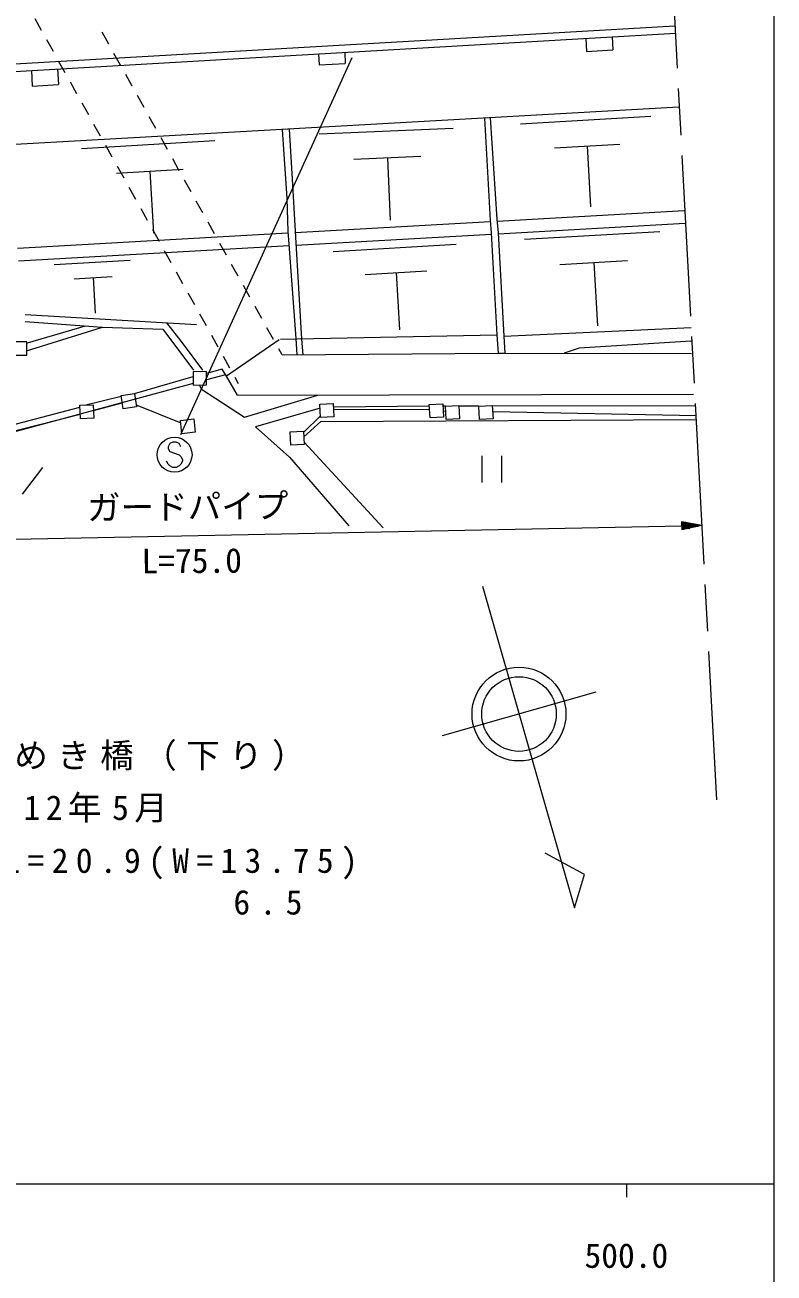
# Model space of a CAD drawing. Units: millimetres, scale not verified. Extents: x 40000 to 680000, y 20000 to 380000.
# Drawn here: x 523200 to 579000, y 198357 to 291332 of the extents above; entities that cross this region are included whole.
import ezdxf
from ezdxf.enums import TextEntityAlignment as Align

# ---------------------------------------------------------------- set-up
doc = ezdxf.new("R2010")
doc.units = ezdxf.units.MM
doc.header["$LTSCALE"] = 1000
doc.linetypes.add('CHAIN', pattern=[18.5, 12, -1.5, 3.5, -1.5])
for name, color, linetype, lineweight in [('M-BGD', 7, 'Continuous', 13), ('M-BMK', 2, 'CHAIN', 13), ('M-BMK-ROW', 30, 'Continuous', 13), ('M-BMK-SRVR', 3, 'Continuous', 13), ('M-STR-HTXT', 7, 'Continuous', 13), ('M-STR-STRC', 7, 'Continuous', 13), ('M-STR-STRD', 7, 'Continuous', 13), ('M-TTL-BAND', 7, 'Continuous', 13)]:
    doc.layers.add(name, color=color, linetype=linetype, lineweight=lineweight)
doc.styles.add('ＭＳ ゴシック', font='')
doc.styles.get('ＭＳ ゴシック').set_extended_font_data('MS Gothic')

msp = doc.modelspace()

# ---------------------------------------------------------------- linework, layer by layer
at = {"layer": 'M-BGD'}
for p, q in [((524444, 290916), (523957, 291789)), ((525320, 289344), (524833, 290217)), ((529438, 289910), (528950, 290783)), ((564982, 290332), (565038, 289356)), ((566936, 290445), (566992, 289469)), ((530314, 288338), (529827, 289211)), ((545062, 289182), (545110, 288355)), ((547016, 289295), (547064, 288468)), ((565038, 289356), (566992, 289469)), ((526197, 287772), (525710, 288645)), ((545110, 288355), (547064, 288468)), ((523682, 287948), (523749, 286783)), ((525636, 288060), (525703, 286896)), ((531191, 286765), (530704, 287639)), ((523749, 286783), (525703, 286896)), ((527074, 286200), (526587, 287073)), ((527951, 284628), (527464, 285501)), ((532068, 285193), (531581, 286067)), ((571908, 285200), (499052, 281108)), ((560119, 283977), (569817, 284535)), ((528828, 283056), (528340, 283929)), ((532945, 283621), (532458, 284495)), ((545125, 283217), (555091, 283654)), ((557426, 284387), (557853, 276790)), ((557853, 284411), (558361, 276874)), ((527407, 282132), (537341, 282736)), ((533821, 282049), (533334, 282923)), ((542360, 283540), (542697, 278398)), ((542871, 283569), (543121, 279414)), ((529704, 281484), (529217, 282357)), ((562655, 282177), (567504, 282456)), ((565079, 282316), (565339, 277790)), ((530581, 279912), (530094, 280785)), ((534698, 280477), (534211, 281351)), ((547704, 281333), (552687, 281551)), ((550195, 281442), (550399, 276792)), ((530011, 280296), (534978, 280598)), ((532495, 280447), (532776, 275811)), ((531458, 278340), (530971, 279213)), ((535575, 278905), (535088, 279779)), ((543121, 279414), (543375, 275096)), ((536452, 277333), (535965, 278207)), ((542697, 278398), (542782, 275943)), ((532335, 276768), (531848, 277641)), ((558373, 276728), (572315, 277514)), ((537329, 275761), (536841, 276635)), ((543329, 275880), (557861, 276699)), ((557853, 276790), (557937, 275858)), ((558361, 276874), (558445, 275858)), ((558450, 275782), (572389, 276573)), ((522642, 274713), (542791, 275849)), ((533211, 275196), (532724, 276069)), ((542782, 275943), (542867, 275012)), ((543385, 274927), (557943, 275753)), ((557937, 275858), (558361, 268238)), ((558445, 275858), (558869, 268154)), ((560408, 275363), (570495, 275941)), ((522718, 273753), (542875, 274898)), ((534088, 273624), (533601, 274497)), ((538205, 274189), (537718, 275063)), ((542867, 275012), (543375, 267984)), ((543375, 275096), (543801, 267915)), ((546155, 274449), (555310, 274994)), ((525380, 273485), (531039, 273800)), ((539082, 272617), (538595, 273491)), ((563046, 273490), (568089, 273779)), ((565567, 273635), (565837, 268927)), ((526858, 272432), (529688, 272590)), ((528273, 272511), (528420, 269870)), ((534965, 272052), (534478, 272925)), ((548553, 272755), (553130, 273027)), ((550841, 272891), (551095, 268619)), ((539959, 271045), (539472, 271919)), ((535842, 270480), (535355, 271353)), ((523224, 269762), (535985, 269014)), ((536719, 268908), (536231, 269781)), ((540836, 269473), (540349, 270347)), ((523224, 269254), (528981, 268831)), ((523309, 267053), (528981, 268831)), ((523393, 267646), (527709, 268925)), ((528981, 268831), (533469, 268662)), ((533741, 269146), (534908, 267646)), ((541712, 267901), (541225, 268775)), ((558869, 268154), (572817, 268789)), ((533469, 268662), (535755, 265614)), ((537595, 267336), (537108, 268209)), ((542142, 267884), (538201, 265158)), ((542236, 267936), (558361, 268238)), ((543375, 267984), (543449, 266757)), ((543801, 267915), (543887, 266761)), ((558361, 268238), (558445, 266884)), ((558869, 268154), (558953, 266884)), ((534908, 267646), (536432, 265614)), ((542356, 266748), (542102, 267203)), ((542356, 266748), (558445, 266884)), ((558445, 266884), (558953, 266884)), ((558953, 266884), (572850, 266854)), ((564485, 267250), (563359, 266874)), ((572825, 267765), (564485, 267250)), ((538472, 265764), (537985, 266637)), ((531350, 263877), (535727, 265146)), ((537879, 265695), (536714, 265361)), ((538130, 265263), (536720, 264901)), ((538201, 265158), (537879, 265695)), ((539044, 263759), (538201, 265158)), ((539115, 264610), (538862, 265065)), ((535734, 264613), (506018, 256584)), ((536180, 264517), (536344, 264197)), ((536344, 264197), (539558, 262115)), ((527637, 263012), (530370, 263670)), ((539044, 263759), (573008, 263836)), ((539558, 262115), (545022, 263753)), ((512979, 259094), (527293, 262871)), ((545179, 262782), (540361, 261404)), ((553327, 262924), (546177, 262852)), ((554521, 262936), (554328, 262934)), ((557017, 262928), (555523, 262924)), ((573151, 262965), (558018, 262930)), ((540361, 261404), (542913, 259130)), ((543967, 260639), (545232, 261782)), ((545232, 261782), (573170, 261952)), ((549884, 253862), (543988, 260256)), ((542913, 259130), (547319, 254027)), ((557221, 259239), (557221, 257239)), ((558721, 257239), (558721, 259239)), ((523023, 256377), (524523, 258377))]:
    msp.add_line(p, q, dxfattribs=at)
for points in [[(523333, 266733), (523341, 267723), (522351, 267731), (522343, 266741)], [(535735, 264511), (536725, 264524), (536712, 265514), (535722, 265501)]]:
    msp.add_lwpolyline(points, close=True, dxfattribs=at)
at = {"layer": 'M-BMK'}
msp.add_line((571146, 300088), (574720, 233611), dxfattribs=at)
at = {"layer": 'M-BMK-ROW'}
for p, q in [((528303, 262620), (530444, 263184)), ((530361, 263727), (531350, 263877)), ((530511, 262738), (530361, 263727)), ((531350, 263877), (531500, 262888)), ((545163, 263091), (546161, 263145)), ((546161, 263145), (546215, 262146)), ((511097, 258239), (527314, 262339)), ((527288, 262999), (528287, 263037)), ((527327, 262000), (527288, 262999)), ((528287, 263037), (528326, 262038)), ((531500, 262888), (530511, 262738)), ((531477, 263036), (534806, 261695)), ((545210, 262212), (543949, 260975)), ((545216, 262092), (545163, 263091)), ((546184, 262714), (553340, 262677)), ((553320, 263061), (554318, 263115)), ((553373, 262062), (553320, 263061)), ((554318, 263115), (554372, 262116)), ((554347, 262582), (554541, 262571)), ((554521, 262936), (555520, 262989)), ((554575, 261937), (554521, 262936)), ((555520, 262989), (555573, 261991)), ((557017, 262932), (558015, 262986)), ((557070, 261934), (557017, 262932)), ((558015, 262986), (558069, 261987)), ((573219, 262208), (558041, 262512)), ((528326, 262038), (527327, 262000)), ((534786, 261870), (535780, 261980)), ((534896, 260876), (534786, 261870)), ((535780, 261980), (535890, 260986)), ((546215, 262146), (545216, 262092)), ((554372, 262116), (553373, 262062)), ((555573, 261991), (554575, 261937)), ((558069, 261987), (557070, 261934)), ((535890, 260986), (534896, 260876)), ((542945, 261017), (543944, 261071)), ((542999, 260019), (542945, 261017)), ((543944, 261071), (543998, 260072)), ((543998, 260072), (542999, 260019))]:
    msp.add_line(p, q, dxfattribs=at)
at = {"layer": 'M-BMK-SRVR'}
for p, q in [((557280, 249515), (564129, 225557)), ((565730, 241638), (554280, 238365)), ((564880, 228036), (561941, 229630)), ((564129, 225557), (564880, 228036))]:
    msp.add_line(p, q, dxfattribs=at)
for radius in [3497, 2779]:
    msp.add_circle((560000, 240000), radius, dxfattribs=at)
at = {"layer": 'M-STR-HTXT'}
for p, q in [((499339, 252577), (572123, 254023)), ((573623, 254052), (572117, 254323)), ((572117, 254323), (572129, 253723)), ((572418, 254269), (572118, 254263)), ((572120, 254203), (572719, 254215)), ((573021, 254161), (572121, 254143)), ((572122, 254083), (573322, 254107)), ((573623, 254052), (572123, 254023)), ((572124, 253963), (573324, 253987)), ((573025, 253921), (572126, 253903)), ((572127, 253843), (572727, 253855)), ((573623, 254052), (572129, 253723)), ((572428, 253789), (572128, 253783))]:
    msp.add_line(p, q, dxfattribs=at)
at = {"layer": 'M-STR-STRC'}
for p, q in [((534814, 260831), (547581, 288916)), ((533990, 260143), (533871, 259907)), ((533871, 259907), (533871, 259788)), ((533871, 259788), (533990, 259552)), ((534226, 260261), (533990, 260143)), ((533990, 259552), (534699, 259316)), ((534462, 260261), (534226, 260261)), ((534699, 260143), (534462, 260261)), ((534817, 259907), (534699, 260143)), ((533871, 258607), (533753, 258843)), ((533990, 258488), (533871, 258607)), ((534226, 258370), (533990, 258488)), ((534699, 258488), (534462, 258370)), ((534699, 259316), (534817, 259197)), ((534817, 258607), (534699, 258488)), ((534817, 259197), (534935, 258961)), ((534935, 258843), (534817, 258607)), ((534935, 258961), (534935, 258843)), ((534462, 258370), (534226, 258370))]:
    msp.add_line(p, q, dxfattribs=at)
msp.add_circle((534344, 259316), 1300, dxfattribs=at)
at = {"layer": 'M-STR-STRD'}
for p, q in [((571615, 291251), (407569, 281781)), ((409876, 281378), (571653, 290717))]:
    msp.add_line(p, q, dxfattribs=at)
at = {"layer": 'M-TTL-BAND'}
for p, q in [((579000, 20000), (579000, 370000)), ((40000, 205000), (579000, 205000)), ((568000, 205000), (568000, 204000))]:
    msp.add_line(p, q, dxfattribs=at)

# ---------------------------------------------------------------- texts
at = {"layer": 'M-STR-HTXT', "style": 'ＭＳ ゴシック'}
for s, rotation, p in [('ガードパイプ', 0.604, (527837, 253902)), ('L=75.0', 0.47, (531893, 249923))]:
    msp.add_text(s, height=1833, rotation=rotation, dxfattribs=at).set_placement(p, align=Align.BOTTOM_LEFT)
at = {"layer": 'M-STR-HTXT', "char_height": 1833, "attachment_point": 7, "style": 'ＭＳ ゴシック'}
for s, insert in [('\\T1.28;橋\u3000\u3000名\u3000きらめき橋（下り）', (500000, 235765)), ('\\T1.32;架橋年月\u3000平成12年5月', (500000, 231894)), ('\\T1.44;橋長・幅員\u3000L=20.9(W=13.75)', (500000, 227681)), ('\\T1.56;6.5', (538731, 225034))]:
    msp.add_mtext(s, dxfattribs=dict(at, insert=insert))
at = {"layer": 'M-TTL-BAND', "style": 'ＭＳ ゴシック'}
msp.add_text('500.0', height=1833, dxfattribs=at).set_placement((568000, 198195), align=Align.BOTTOM_CENTER)

doc.saveas('drawing.dxf')
